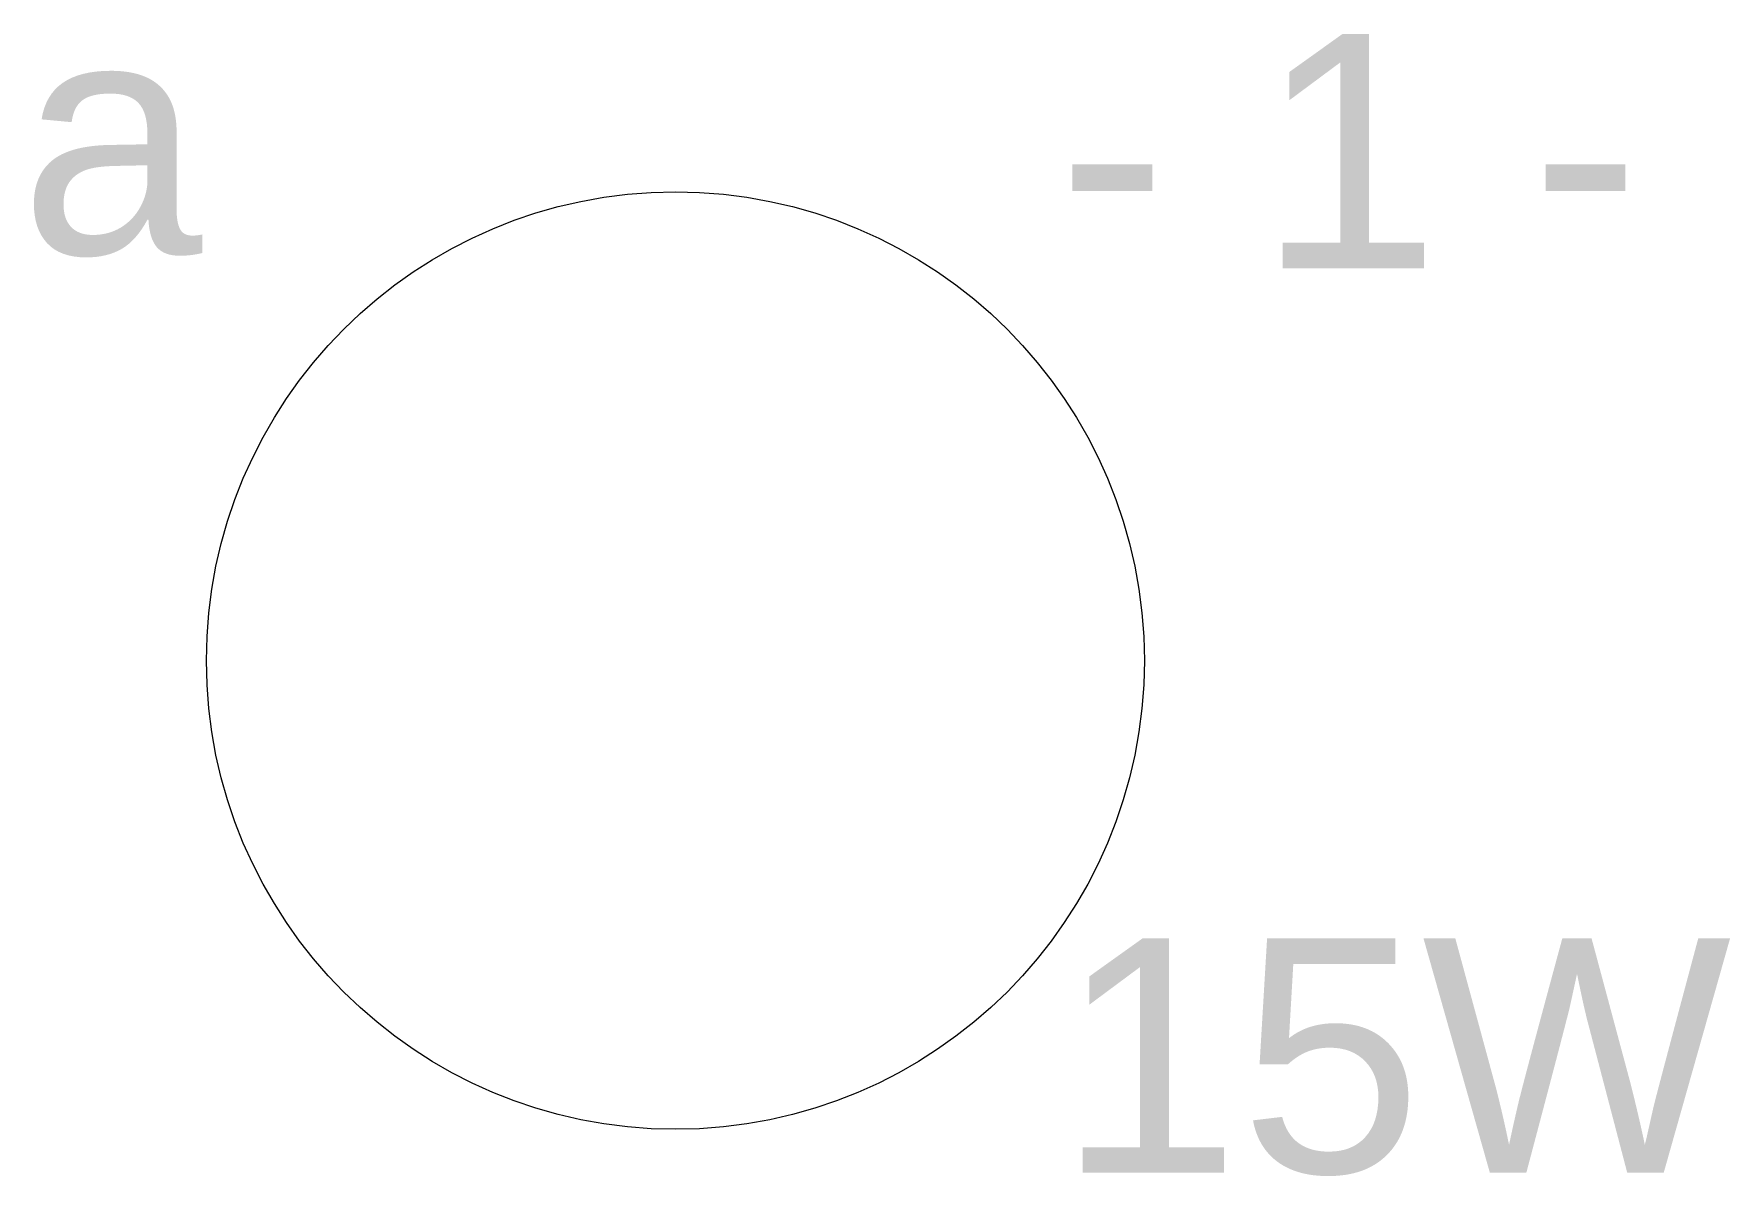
# Model space of a CAD drawing. Header units: millimetres. Extents: x 119340 to 275113, y 14111 to 50800.
# Drawn here: x 264238 to 264916, y 46732 to 47189 of the extents above.
import ezdxf

# ---------------------------------------------------------------- set-up
doc = ezdxf.new("R2010")
doc.units = ezdxf.units.MM
doc.header["$LTSCALE"] = 200
doc.layers.add('simbologia', color=2, linetype='Continuous', lineweight=9)
doc.layers.add('Texto', color=9, linetype='Continuous')
doc.styles.add('style1', font='arial.ttf')

msp = doc.modelspace()

# ---------------------------------------------------------------- linework, layer by layer
at = {"layer": 'simbologia'}
msp.add_circle((264494.46, 46938.13), 187.31, dxfattribs=at)
msp.add_circle((264494.46, 46938.13), 187.31, dxfattribs=at)

# ---------------------------------------------------------------- texts
at = {"layer": 'Texto', "style": 'style1'}
for s, height, p in [('- 1 -', 93.654, (264647.17, 47094.91)), ('a', 93.65, (264232.69, 47100.58)), ('15W', 93.654, (264647.17, 46733.46)), ('15W', 93.654, (264647.17, 46733.46))]:
    msp.add_text(s, height=height, dxfattribs=at).set_placement(p)

doc.saveas('drawing.dxf')
